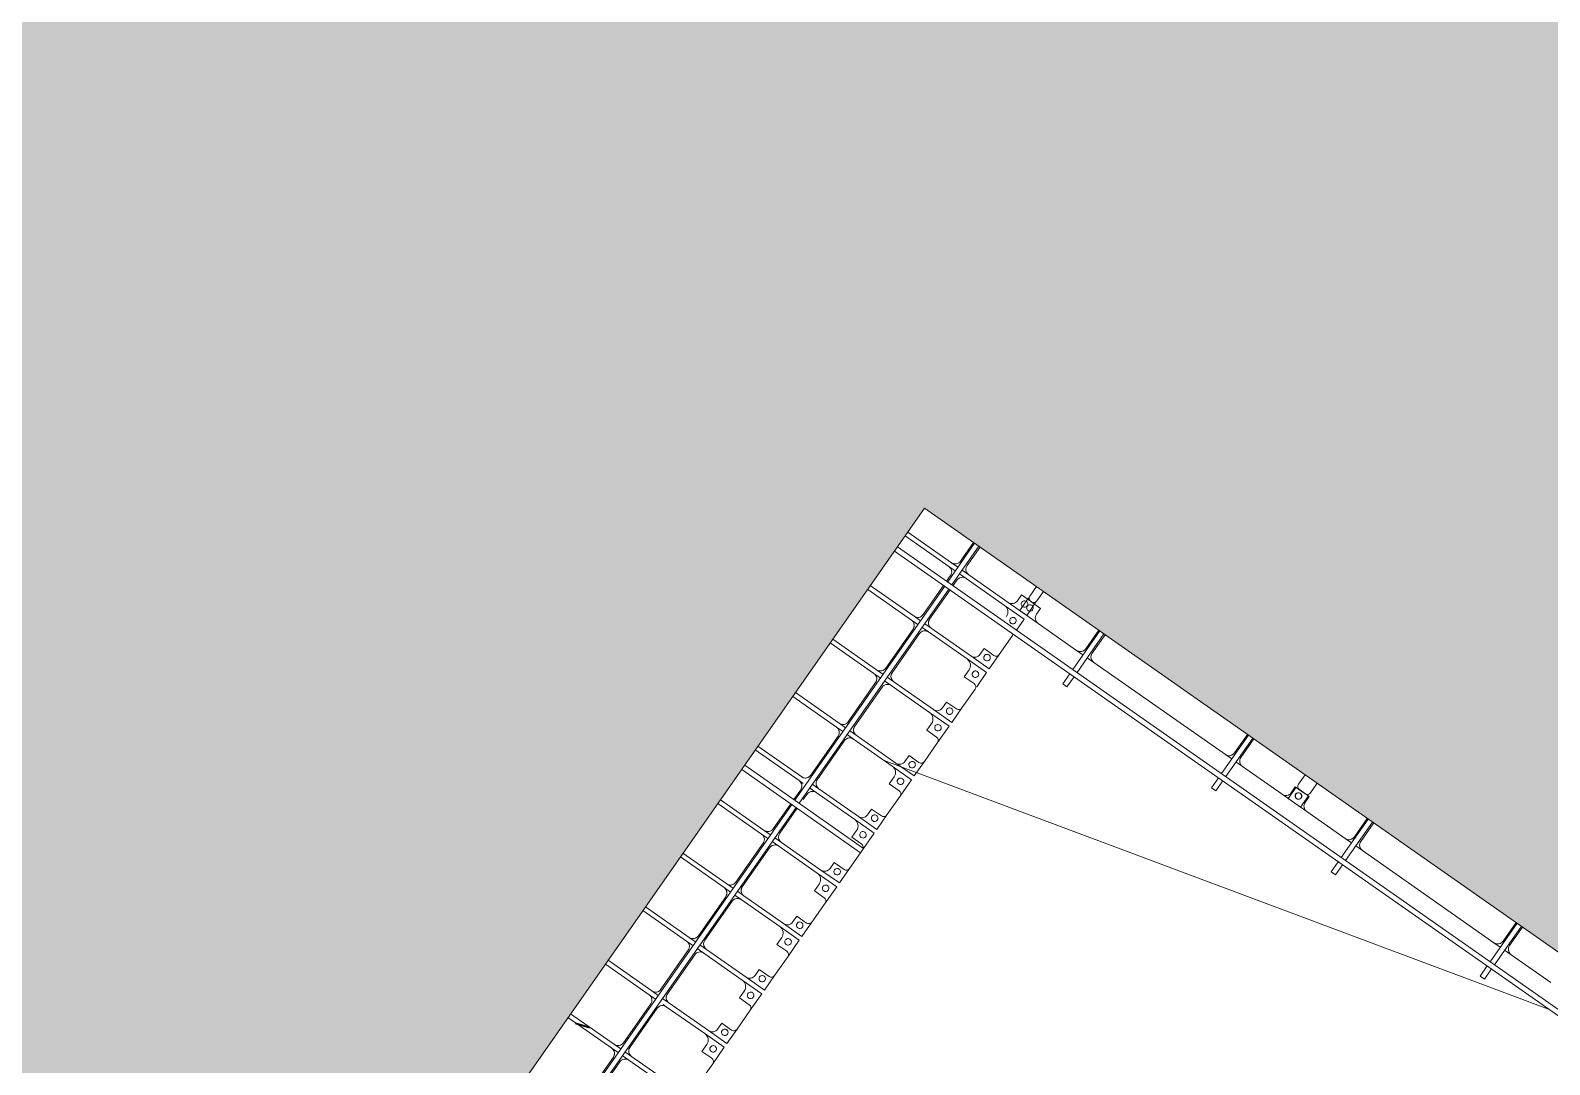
# Model space of a CAD drawing. Header units: millimetres. Extents: x -861324 to 439029, y -308065 to 694685.
# Drawn here: x -314844 to -303215, y 91591 to 99505 of the extents above; entities that cross this region are included whole.
import ezdxf

# ---------------------------------------------------------------- set-up
doc = ezdxf.new("R2010")
doc.units = ezdxf.units.MM
for name, color, linetype, lineweight in [('A-DETL-GENF', 92, 'Continuous', 9), ('A-DETL-THIN', 151, 'Continuous', 9), ('A-GENM', 13, 'Continuous', 9), ('C-TOPO-MAJR', 7, 'Continuous', 35), ('C-TOPO-MINR', 7, 'Continuous', 9), ('S-BEAM', 12, 'Continuous', 9)]:
    doc.layers.add(name, color=color, linetype=linetype, lineweight=lineweight)

# ---------------------------------------------------------------- blocks, each defined once
blk = doc.blocks.new('Dải phao đi lại kèm đỡ invester - DẢI PHAO ĐI LẠI-17783-BỐ TRÍ BÈ PIN HỒ BẢN MÒNG')
at = {"layer": 'A-GENM', "color": 7}
for p, q in [((66088, 1312), (66000, 1312)), ((66118, 1190), (66118, 1282)), ((66588, 1312), (66412, 1312)), ((66618, 1190), (66618, 1282)), ((66882, 1282), (66882, 1190)), ((67088, 1312), (66912, 1312)), ((67118, 1190), (67118, 1282)), ((67382, 1282), (67382, 1190)), ((67588, 1312), (67412, 1312)), ((67618, 1190), (67618, 1282)), ((67882, 1282), (67882, 1190)), ((68088, 1312), (67912, 1312)), ((68118, 1190), (68118, 1282)), ((68382, 1282), (68382, 1190)), ((68588, 1312), (68440, 1312)), ((68618, 1190), (68618, 1282)), ((68882, 1282), (68882, 1190)), ((69088, 1312), (68912, 1312)), ((69118, 1190), (69118, 1282)), ((69382, 1282), (69382, 1190)), ((69588, 1312), (69412, 1312)), ((69618, 1190), (69618, 1282)), ((69882, 1282), (69882, 1190)), ((70088, 1312), (69912, 1312)), ((70118, 1190), (70118, 1282)), ((70382, 1282), (70382, 1190)), ((70588, 1312), (70412, 1312)), ((66173, 1190), (66118, 1190)), ((66673, 1190), (66618, 1190)), ((66882, 1190), (66818, 1190)), ((67173, 1190), (67118, 1190)), ((67382, 1190), (67318, 1190)), ((67673, 1190), (67618, 1190)), ((67882, 1190), (67818, 1190)), ((68173, 1190), (68118, 1190)), ((68382, 1190), (68318, 1190)), ((68673, 1190), (68618, 1190)), ((68882, 1190), (68818, 1190)), ((69173, 1190), (69118, 1190)), ((69382, 1190), (69318, 1190)), ((69673, 1190), (69618, 1190)), ((69882, 1190), (69818, 1190)), ((70173, 1190), (70118, 1190)), ((70382, 1190), (70318, 1190)), ((66223, 770), (66223, 1140)), ((66258, 1130), (66258, 770)), ((66723, 770), (66723, 1140)), ((66758, 1130), (66758, 770)), ((67223, 770), (67223, 1140)), ((67258, 1130), (67258, 770)), ((67723, 770), (67723, 1140)), ((67758, 1130), (67758, 770)), ((68223, 770), (68223, 1140)), ((68258, 1130), (68258, 770)), ((68723, 770), (68723, 1140)), ((68758, 1130), (68758, 770)), ((69223, 770), (69223, 1140)), ((69258, 1130), (69258, 770)), ((69723, 770), (69723, 1140)), ((69758, 1130), (69758, 770)), ((70223, 770), (70223, 1140)), ((70258, 1130), (70258, 770)), ((70723, 770), (70723, 1140)), ((70758, 1130), (70758, 770)), ((66000, 720), (66173, 720)), ((66223, 770), (66223, 709)), ((66258, 709), (66258, 770)), ((66308, 720), (66360, 720)), ((66400, 720), (66673, 720)), ((66723, 770), (66723, 709)), ((66758, 709), (66758, 770)), ((66808, 720), (67173, 720)), ((67223, 770), (67223, 709)), ((67258, 709), (67258, 770)), ((67308, 720), (67673, 720)), ((67723, 770), (67723, 709)), ((67758, 709), (67758, 770)), ((67808, 720), (68173, 720)), ((68223, 770), (68223, 709)), ((68258, 709), (68258, 770)), ((68308, 720), (68359, 720)), ((68440, 720), (68673, 720)), ((68723, 770), (68723, 709)), ((68758, 709), (68758, 770)), ((68808, 720), (69173, 720)), ((69223, 770), (69223, 709)), ((69258, 709), (69258, 770)), ((69308, 720), (69673, 720)), ((69723, 770), (69723, 709)), ((69758, 709), (69758, 770)), ((69808, 720), (70173, 720)), ((70223, 770), (70223, 709)), ((70258, 742), (70258, 770)), ((70308, 720), (70673, 720)), ((70723, 770), (70723, 709)), ((70758, 709), (70758, 770)), ((70808, 720), (71173, 720)), ((66173, 660), (66000, 660)), ((66223, 669), (66223, 610)), ((66223, 201), (66223, 610)), ((66258, 610), (66258, 669)), ((66258, 610), (66258, 201)), ((66360, 660), (66308, 660)), ((66673, 660), (66400, 660)), ((66723, 669), (66723, 610)), ((66723, 201), (66723, 610)), ((66758, 610), (66758, 669)), ((66758, 610), (66758, 201)), ((67173, 660), (66808, 660)), ((67223, 669), (67223, 610)), ((67223, 201), (67223, 610)), ((67258, 610), (67258, 669)), ((67258, 610), (67258, 201)), ((67673, 660), (67308, 660)), ((67723, 669), (67723, 610)), ((67723, 201), (67723, 610)), ((67758, 610), (67758, 669)), ((67758, 610), (67758, 201)), ((68173, 660), (67808, 660)), ((68223, 625), (68223, 610)), ((68223, 201), (68223, 610)), ((68258, 610), (68258, 649)), ((68258, 610), (68258, 201)), ((68400, 660), (68308, 660)), ((68673, 660), (68440, 660)), ((68723, 669), (68723, 610)), ((68723, 201), (68723, 610)), ((68758, 610), (68758, 669)), ((68758, 610), (68758, 201)), ((69173, 660), (68808, 660)), ((69223, 669), (69223, 610)), ((69223, 201), (69223, 610)), ((69258, 610), (69258, 669)), ((69258, 610), (69258, 201)), ((69673, 660), (69308, 660)), ((69723, 669), (69723, 610)), ((69723, 201), (69723, 610)), ((69758, 610), (69758, 669)), ((69758, 610), (69758, 201)), ((70173, 660), (69808, 660)), ((70223, 669), (70223, 610)), ((70223, 201), (70223, 610)), ((70258, 610), (70258, 669)), ((70258, 610), (70258, 201)), ((70673, 660), (70308, 660)), ((70723, 669), (70723, 610)), ((70723, 201), (70723, 610)), ((70758, 610), (70758, 669)), ((70758, 610), (70758, 201)), ((71173, 660), (70808, 660))]:
    blk.add_line(p, q, dxfattribs=at)
at = {"layer": 'A-GENM', "color": 9}
for p, q in [((66104, 1312), (66223, 1312)), ((66223, 1312), (66104, 1312)), ((66118, 1282), (66118, 1190)), ((66118, 1190), (66118, 1282)), ((66118, 1282), (66118, 1190)), ((66223, 1312), (66223, 1140)), ((66223, 1140), (66223, 1312)), ((66258, 1312), (66360, 1312)), ((66258, 1130), (66258, 1312)), ((66258, 1312), (66258, 1130)), ((66360, 1312), (66258, 1312)), ((66588, 1312), (66723, 1312)), ((66723, 1312), (66588, 1312)), ((66618, 1282), (66618, 1190)), ((66618, 1190), (66618, 1282)), ((66618, 1282), (66618, 1190)), ((66723, 1312), (66723, 1140)), ((66723, 1140), (66723, 1312)), ((66758, 1312), (66890, 1312)), ((66758, 1130), (66758, 1312)), ((66758, 1312), (66758, 1130)), ((66890, 1312), (66758, 1312)), ((66882, 1190), (66882, 1282)), ((66882, 1282), (66882, 1190)), ((66882, 1190), (66882, 1282)), ((67088, 1312), (67223, 1312)), ((67223, 1312), (67088, 1312)), ((67118, 1282), (67118, 1190)), ((67118, 1190), (67118, 1282)), ((67118, 1282), (67118, 1190)), ((67223, 1312), (67223, 1140)), ((67223, 1140), (67223, 1312)), ((67258, 1312), (67412, 1312)), ((67258, 1130), (67258, 1312)), ((67258, 1312), (67258, 1130)), ((67412, 1312), (67258, 1312)), ((67382, 1190), (67382, 1282)), ((67382, 1282), (67382, 1190)), ((67382, 1190), (67382, 1282)), ((67588, 1312), (67723, 1312)), ((67723, 1312), (67588, 1312)), ((67618, 1282), (67618, 1190)), ((67618, 1190), (67618, 1282)), ((67618, 1282), (67618, 1190)), ((67723, 1312), (67723, 1140)), ((67723, 1140), (67723, 1312)), ((67758, 1312), (67912, 1312)), ((67758, 1130), (67758, 1312)), ((67758, 1312), (67758, 1130)), ((67912, 1312), (67758, 1312)), ((67882, 1190), (67882, 1282)), ((67882, 1282), (67882, 1190)), ((67882, 1190), (67882, 1282)), ((68088, 1312), (68223, 1312)), ((68223, 1312), (68088, 1312)), ((68118, 1282), (68118, 1190)), ((68118, 1190), (68118, 1282)), ((68118, 1282), (68118, 1190)), ((68223, 1312), (68223, 1140)), ((68223, 1140), (68223, 1312)), ((68258, 1312), (68400, 1312)), ((68258, 1130), (68258, 1312)), ((68258, 1312), (68258, 1130)), ((68400, 1312), (68258, 1312)), ((68382, 1190), (68382, 1282)), ((68382, 1282), (68382, 1190)), ((68382, 1190), (68382, 1282)), ((68588, 1312), (68723, 1312)), ((68723, 1312), (68588, 1312)), ((68618, 1282), (68618, 1190)), ((68618, 1190), (68618, 1282)), ((68618, 1282), (68618, 1190)), ((68723, 1312), (68723, 1140)), ((68723, 1140), (68723, 1312)), ((68758, 1312), (68912, 1312)), ((68758, 1130), (68758, 1312)), ((68758, 1312), (68758, 1130)), ((68912, 1312), (68758, 1312)), ((68882, 1190), (68882, 1282)), ((68882, 1282), (68882, 1190)), ((68882, 1190), (68882, 1282)), ((69088, 1312), (69223, 1312)), ((69223, 1312), (69088, 1312)), ((69118, 1282), (69118, 1190)), ((69118, 1190), (69118, 1282)), ((69118, 1282), (69118, 1190)), ((69223, 1312), (69223, 1140)), ((69223, 1140), (69223, 1312)), ((69258, 1312), (69412, 1312)), ((69258, 1130), (69258, 1312)), ((69258, 1312), (69258, 1130)), ((69412, 1312), (69258, 1312)), ((69382, 1190), (69382, 1282)), ((69382, 1282), (69382, 1190)), ((69382, 1190), (69382, 1282)), ((69588, 1312), (69723, 1312)), ((69723, 1312), (69588, 1312)), ((69618, 1282), (69618, 1190)), ((69618, 1190), (69618, 1282)), ((69618, 1282), (69618, 1190)), ((69723, 1312), (69723, 1140)), ((69723, 1140), (69723, 1312)), ((69758, 1312), (69912, 1312)), ((69758, 1130), (69758, 1312)), ((69758, 1312), (69758, 1130)), ((69912, 1312), (69758, 1312)), ((69882, 1190), (69882, 1282)), ((69882, 1282), (69882, 1190)), ((69882, 1190), (69882, 1282)), ((70088, 1312), (70223, 1312)), ((70223, 1312), (70088, 1312)), ((70118, 1282), (70118, 1190)), ((70118, 1190), (70118, 1282)), ((70118, 1282), (70118, 1190)), ((70223, 1312), (70223, 1140)), ((70223, 1140), (70223, 1312)), ((70258, 1312), (70412, 1312)), ((70258, 1130), (70258, 1312)), ((70258, 1312), (70258, 1130)), ((70412, 1312), (70258, 1312)), ((70382, 1190), (70382, 1282)), ((70382, 1282), (70382, 1190)), ((70382, 1190), (70382, 1282)), ((66118, 1190), (66173, 1190)), ((66173, 1190), (66118, 1190)), ((66118, 1190), (66173, 1190)), ((66618, 1190), (66673, 1190)), ((66673, 1190), (66618, 1190)), ((66618, 1190), (66673, 1190)), ((66818, 1190), (66882, 1190)), ((66882, 1190), (66818, 1190)), ((66818, 1190), (66882, 1190)), ((67118, 1190), (67173, 1190)), ((67173, 1190), (67118, 1190)), ((67118, 1190), (67173, 1190)), ((67318, 1190), (67382, 1190)), ((67382, 1190), (67318, 1190)), ((67318, 1190), (67382, 1190)), ((67618, 1190), (67673, 1190)), ((67673, 1190), (67618, 1190)), ((67618, 1190), (67673, 1190)), ((67818, 1190), (67882, 1190)), ((67882, 1190), (67818, 1190)), ((67818, 1190), (67882, 1190)), ((68118, 1190), (68173, 1190)), ((68173, 1190), (68118, 1190)), ((68118, 1190), (68173, 1190)), ((68318, 1190), (68382, 1190)), ((68382, 1190), (68318, 1190)), ((68318, 1190), (68382, 1190)), ((68618, 1190), (68673, 1190)), ((68673, 1190), (68618, 1190)), ((68618, 1190), (68673, 1190)), ((68818, 1190), (68882, 1190)), ((68882, 1190), (68818, 1190)), ((68818, 1190), (68882, 1190)), ((69118, 1190), (69173, 1190)), ((69173, 1190), (69118, 1190)), ((69118, 1190), (69173, 1190)), ((69318, 1190), (69382, 1190)), ((69382, 1190), (69318, 1190)), ((69318, 1190), (69382, 1190)), ((69618, 1190), (69673, 1190)), ((69673, 1190), (69618, 1190)), ((69618, 1190), (69673, 1190)), ((69818, 1190), (69882, 1190)), ((69882, 1190), (69818, 1190)), ((69818, 1190), (69882, 1190)), ((70118, 1190), (70173, 1190)), ((70173, 1190), (70118, 1190)), ((70118, 1190), (70173, 1190)), ((70318, 1190), (70382, 1190)), ((70382, 1190), (70318, 1190)), ((70318, 1190), (70382, 1190)), ((66223, 770), (66223, 709)), ((66258, 709), (66258, 770)), ((66723, 770), (66723, 709)), ((66758, 709), (66758, 770)), ((67223, 770), (67223, 709)), ((67258, 709), (67258, 770)), ((67723, 770), (67723, 709)), ((67758, 709), (67758, 770)), ((68223, 770), (68223, 709)), ((68258, 709), (68258, 770)), ((68723, 770), (68723, 709)), ((68758, 709), (68758, 770)), ((69223, 770), (69223, 709)), ((69258, 709), (69258, 770)), ((69723, 770), (69723, 709)), ((69758, 709), (69758, 770)), ((70223, 770), (70223, 709)), ((70723, 770), (70723, 709)), ((70758, 709), (70758, 770)), ((66223, 669), (66223, 610)), ((66258, 610), (66258, 669)), ((66723, 669), (66723, 610)), ((66758, 610), (66758, 669)), ((67223, 669), (67223, 610)), ((67258, 610), (67258, 669)), ((67723, 669), (67723, 610)), ((67758, 610), (67758, 669)), ((68723, 669), (68723, 610)), ((68758, 610), (68758, 669)), ((69223, 669), (69223, 610)), ((69258, 610), (69258, 669)), ((69723, 669), (69723, 610)), ((69758, 610), (69758, 669)), ((70223, 669), (70223, 610)), ((70258, 610), (70258, 669)), ((70723, 669), (70723, 610)), ((70758, 610), (70758, 669))]:
    blk.add_line(p, q, dxfattribs=at)
at = {"layer": 'A-GENM', "color": 7}
for centre, radius, start, end in [((66088, 1282), 30, 360, 90), ((66412, 1282), 30, 90, 120), ((66588, 1282), 30, 360, 90), ((66912, 1282), 30, 90, 180), ((67088, 1282), 30, 360, 90), ((67412, 1282), 30, 90, 180), ((67588, 1282), 30, 360, 90), ((67912, 1282), 30, 90, 180), ((68088, 1282), 30, 360, 90), ((68412, 1282), 30, 120, 180), ((68588, 1282), 30, 360, 90), ((68912, 1282), 30, 90, 180), ((69088, 1282), 30, 360, 90), ((69412, 1282), 30, 90, 180), ((69588, 1282), 30, 360, 90), ((69912, 1282), 30, 90, 180), ((70088, 1282), 30, 360, 90), ((70412, 1282), 30, 90, 180), ((66173, 1140), 50, 0, 90), ((66318, 1130), 60, 90, 180), ((66673, 1140), 50, 0, 90), ((66818, 1130), 60, 90, 180), ((67173, 1140), 50, 0, 90), ((67318, 1130), 60, 90, 180), ((67673, 1140), 50, 0, 90), ((67818, 1130), 60, 90, 180), ((68173, 1140), 50, 0, 90), ((68318, 1130), 60, 90, 180), ((68673, 1140), 50, 0, 90), ((68818, 1130), 60, 90, 180), ((69173, 1140), 50, 0, 90), ((69318, 1130), 60, 90, 180), ((69673, 1140), 50, 0, 90), ((69818, 1130), 60, 90, 180), ((70173, 1140), 50, 0, 90), ((70318, 1130), 60, 90, 180), ((66173, 770), 50, 270, 0), ((66173, 770), 50, 270, 345), ((66308, 770), 50, 180, 270), ((66308, 770), 50, 180, 255), ((66673, 770), 50, 270, 0), ((66673, 770), 50, 270, 345), ((66808, 770), 50, 180, 270), ((66808, 770), 50, 180, 255), ((67173, 770), 50, 270, 0), ((67173, 770), 50, 270, 345), ((67308, 770), 50, 180, 270), ((67308, 770), 50, 180, 255), ((67673, 770), 50, 270, 0), ((67673, 770), 50, 270, 345), ((67808, 770), 50, 180, 270), ((67808, 770), 50, 180, 255), ((68173, 770), 50, 270, 0), ((68173, 770), 50, 270, 345), ((68308, 770), 50, 180, 270), ((68308, 770), 50, 180, 255), ((68673, 770), 50, 270, 0), ((68673, 770), 50, 270, 345), ((68808, 770), 50, 180, 270), ((68808, 770), 50, 180, 255), ((69173, 770), 50, 270, 0), ((69173, 770), 50, 270, 345), ((69308, 770), 50, 180, 270), ((69308, 770), 50, 180, 255), ((69673, 770), 50, 270, 0), ((69673, 770), 50, 270, 345), ((69808, 770), 50, 180, 270), ((69808, 770), 50, 180, 255), ((70173, 770), 50, 270, 0), ((70173, 770), 50, 270, 345), ((70308, 770), 50, 180, 270), ((70308, 770), 50, 180, 255), ((70673, 770), 50, 270, 0), ((70673, 770), 50, 270, 345), ((70808, 770), 50, 180, 270), ((70808, 770), 50, 180, 255), ((66173, 610), 50, 360, 90), ((66173, 610), 50, 360, 75), ((66308, 610), 50, 90, 180), ((66308, 610), 50, 90, 165), ((66673, 610), 50, 360, 90), ((66673, 610), 50, 360, 75), ((66808, 610), 50, 90, 180), ((66808, 610), 50, 90, 165), ((67173, 610), 50, 360, 90), ((67173, 610), 50, 360, 75), ((67308, 610), 50, 90, 180), ((67308, 610), 50, 90, 165), ((67673, 610), 50, 360, 90), ((67673, 610), 50, 360, 74.1547), ((67808, 610), 50, 90, 180), ((67808, 610), 50, 90, 165), ((68173, 610), 50, 360, 90), ((68173, 610), 50, 360, 75), ((68308, 610), 50, 90, 180), ((68308, 610), 50, 90, 165), ((68673, 610), 50, 360, 90), ((68673, 610), 50, 360, 75), ((68808, 610), 50, 90, 180), ((68808, 610), 50, 90, 165), ((69173, 610), 50, 360, 90), ((69173, 610), 50, 360, 75), ((69308, 610), 50, 90, 180), ((69308, 610), 50, 90, 165), ((69673, 610), 50, 360, 90), ((69673, 610), 50, 360, 75), ((69808, 610), 50, 90, 180), ((69808, 610), 50, 90, 165), ((70173, 610), 50, 360, 90), ((70173, 610), 50, 360, 75), ((70308, 610), 50, 90, 180), ((70308, 610), 50, 90, 165), ((70673, 610), 50, 360, 90), ((70673, 610), 50, 360, 75), ((70808, 610), 50, 90, 180), ((70808, 610), 50, 90, 165)]:
    blk.add_arc(centre, radius, start, end, dxfattribs=at)
at = {"layer": 'A-GENM', "color": 9}
for centre, radius, start, end in [((66088, 1282), 30, 360, 30), ((66088, 1282), 30, 360, 30), ((66088, 1282), 30, 360, 30), ((66412, 1282), 30, 90, 120), ((66412, 1282), 30, 90, 120), ((66412, 1282), 30, 90, 120), ((66588, 1282), 30, 360, 90), ((66588, 1282), 30, 360, 90), ((66588, 1282), 30, 360, 90), ((66912, 1282), 30, 90, 180), ((66912, 1282), 30, 90, 180), ((66912, 1282), 30, 90, 180), ((67088, 1282), 30, 360, 90), ((67088, 1282), 30, 360, 90), ((67088, 1282), 30, 360, 90), ((67412, 1282), 30, 90, 180), ((67412, 1282), 30, 90, 180), ((67412, 1282), 30, 90, 180), ((67588, 1282), 30, 360, 90), ((67588, 1282), 30, 360, 90), ((67588, 1282), 30, 360, 90), ((67912, 1282), 30, 90, 180), ((67912, 1282), 30, 90, 180), ((67912, 1282), 30, 90, 180), ((68088, 1282), 30, 360, 90), ((68088, 1282), 30, 360, 90), ((68088, 1282), 30, 360, 90), ((68412, 1282), 30, 120, 180), ((68412, 1282), 30, 120, 180), ((68412, 1282), 30, 120, 180), ((68588, 1282), 30, 360, 90), ((68588, 1282), 30, 360, 90), ((68588, 1282), 30, 360, 90), ((68912, 1282), 30, 90, 180), ((68912, 1282), 30, 90, 180), ((68912, 1282), 30, 90, 180), ((69088, 1282), 30, 360, 90), ((69088, 1282), 30, 360, 90), ((69088, 1282), 30, 360, 90), ((69412, 1282), 30, 90, 180), ((69412, 1282), 30, 90, 180), ((69412, 1282), 30, 90, 180), ((69588, 1282), 30, 360, 90), ((69588, 1282), 30, 360, 90), ((69588, 1282), 30, 360, 90), ((69912, 1282), 30, 90, 180), ((69912, 1282), 30, 90, 180), ((69912, 1282), 30, 90, 180), ((70088, 1282), 30, 360, 90), ((70088, 1282), 30, 360, 90), ((70088, 1282), 30, 360, 90), ((70412, 1282), 30, 90, 180), ((70412, 1282), 30, 90, 180), ((70412, 1282), 30, 90, 180), ((66162, 1249), 25, 90, 270), ((66162, 1249), 25, 90, 270), ((66162, 1249), 25, 270, 90), ((66162, 1249), 25, 270, 90), ((66173, 1140), 50, 0, 90), ((66173, 1140), 50, 0, 90), ((66173, 1140), 50, 0, 90), ((66318, 1130), 60, 90, 180), ((66318, 1130), 60, 90, 180), ((66318, 1130), 60, 90, 180), ((66317, 1249), 25, 90, 270), ((66317, 1249), 25, 90, 270), ((66317, 1249), 25, 270, 90), ((66317, 1249), 25, 270, 90), ((66662, 1249), 25, 90, 270), ((66662, 1249), 25, 90, 270), ((66662, 1249), 25, 270, 90), ((66662, 1249), 25, 270, 90), ((66673, 1140), 50, 0, 90), ((66673, 1140), 50, 0, 90), ((66673, 1140), 50, 0, 90), ((66818, 1130), 60, 90, 180), ((66818, 1130), 60, 90, 180), ((66818, 1130), 60, 90, 180), ((66817, 1249), 25, 90, 270), ((66817, 1249), 25, 90, 270), ((66817, 1249), 25, 270, 90), ((66817, 1249), 25, 270, 90), ((67162, 1249), 25, 90, 270), ((67162, 1249), 25, 90, 270), ((67162, 1249), 25, 270, 90), ((67162, 1249), 25, 270, 90), ((67173, 1140), 50, 0, 90), ((67173, 1140), 50, 0, 90), ((67173, 1140), 50, 0, 90), ((67318, 1130), 60, 90, 180), ((67318, 1130), 60, 90, 180), ((67318, 1130), 60, 90, 180), ((67317, 1249), 25, 90, 270), ((67317, 1249), 25, 90, 270), ((67317, 1249), 25, 270, 90), ((67317, 1249), 25, 270, 90), ((67662, 1249), 25, 90, 270), ((67662, 1249), 25, 90, 270), ((67662, 1249), 25, 270, 90), ((67662, 1249), 25, 270, 90), ((67673, 1140), 50, 0, 90), ((67673, 1140), 50, 0, 90), ((67673, 1140), 50, 0, 90), ((67818, 1130), 60, 90, 180), ((67818, 1130), 60, 90, 180), ((67818, 1130), 60, 90, 180), ((67817, 1249), 25, 90, 270), ((67817, 1249), 25, 90, 270), ((67817, 1249), 25, 270, 90), ((67817, 1249), 25, 270, 90), ((68162, 1249), 25, 90, 270), ((68162, 1249), 25, 90, 270), ((68162, 1249), 25, 270, 90), ((68162, 1249), 25, 270, 90), ((68173, 1140), 50, 0, 90), ((68173, 1140), 50, 0, 90), ((68173, 1140), 50, 0, 90), ((68318, 1130), 60, 90, 180), ((68318, 1130), 60, 90, 180), ((68318, 1130), 60, 90, 180), ((68317, 1249), 25, 90, 270), ((68317, 1249), 25, 90, 270), ((68317, 1249), 25, 270, 90), ((68317, 1249), 25, 270, 90), ((68662, 1249), 25, 90, 270), ((68662, 1249), 25, 90, 270), ((68662, 1249), 25, 270, 90), ((68662, 1249), 25, 270, 90), ((68673, 1140), 50, 0, 90), ((68673, 1140), 50, 0, 90), ((68673, 1140), 50, 0, 90), ((68818, 1130), 60, 90, 180), ((68818, 1130), 60, 90, 180), ((68818, 1130), 60, 90, 180), ((68817, 1249), 25, 90, 270), ((68817, 1249), 25, 90, 270), ((68817, 1249), 25, 270, 90), ((68817, 1249), 25, 270, 90), ((69162, 1249), 25, 90, 270), ((69162, 1249), 25, 90, 270), ((69162, 1249), 25, 270, 90), ((69162, 1249), 25, 270, 90), ((69173, 1140), 50, 0, 90), ((69173, 1140), 50, 0, 90), ((69173, 1140), 50, 0, 90), ((69318, 1130), 60, 90, 180), ((69318, 1130), 60, 90, 180), ((69318, 1130), 60, 90, 180), ((69317, 1249), 25, 90, 270), ((69317, 1249), 25, 90, 270), ((69317, 1249), 25, 270, 90), ((69317, 1249), 25, 270, 90), ((69662, 1249), 25, 90, 270), ((69662, 1249), 25, 90, 270), ((69662, 1249), 25, 270, 90), ((69662, 1249), 25, 270, 90), ((69673, 1140), 50, 0, 90), ((69673, 1140), 50, 0, 90), ((69673, 1140), 50, 0, 90), ((69818, 1130), 60, 90, 180), ((69818, 1130), 60, 90, 180), ((69818, 1130), 60, 90, 180), ((69817, 1249), 25, 90, 270), ((69817, 1249), 25, 90, 270), ((69817, 1249), 25, 270, 90), ((69817, 1249), 25, 270, 90), ((70162, 1249), 25, 90, 270), ((70162, 1249), 25, 90, 270), ((70162, 1249), 25, 270, 90), ((70162, 1249), 25, 270, 90), ((70173, 1140), 50, 0, 90), ((70173, 1140), 50, 0, 90), ((70173, 1140), 50, 0, 90), ((70318, 1130), 60, 90, 180), ((70318, 1130), 60, 90, 180), ((70318, 1130), 60, 90, 180), ((70317, 1249), 25, 90, 270), ((70317, 1249), 25, 90, 270), ((70317, 1249), 25, 270, 90), ((70317, 1249), 25, 270, 90)]:
    blk.add_arc(centre, radius, start, end, dxfattribs=at)
blk = doc.blocks.new('Dầm C52 - Dầm C52-V172-BỐ TRÍ BÈ PIN HỒ BẢN MÒNG')
at = {"layer": 'S-BEAM', "color": 7}
for p, q in [((-35413, 20), (-29453, 20)), ((-29413, 20), (-27413, 20)), ((-27373, 20), (-27013, 20)), ((-29453, -20), (-35413, -20)), ((-27413, -20), (-29413, -20)), ((-27013, -20), (-27373, -20))]:
    blk.add_line(p, q, dxfattribs=at)
blk = doc.blocks.new('Dầm C52 - Dầm C52-19797-BỐ TRÍ BÈ PIN HỒ BẢN MÒNG')
at = {"layer": 'S-BEAM', "color": 7}
for p, q in [((-33560, -20), (-33560, 20)), ((-33560, 20), (-33466, 20)), ((-33426, 20), (-33066, 20)), ((-33466, -20), (-33560, -20)), ((-33066, -20), (-33426, -20))]:
    blk.add_line(p, q, dxfattribs=at)
blk = doc.blocks.new('Dầm C52 - Hộp 40x60-19452-BỐ TRÍ BÈ PIN HỒ BẢN MÒNG')
at = {"layer": 'S-BEAM', "color": 7}
for p, q in [((108922, 20), (110033, 20)), ((110033, 20), (110033, -20)), ((110033, -20), (108922, -20))]:
    blk.add_line(p, q, dxfattribs=at)
blk = doc.blocks.new('Dai phao do pin - DẢI PHAO ĐỠ PIN-15084-BỐ TRÍ BÈ PIN HỒ BẢN MÒNG')
at = {"layer": 'A-GENM', "color": 7}
for p, q in [((-1312, 0), (-1312, -88)), ((-730, -173), (-730, 0)), ((-670, 0), (-670, -173)), ((660, -173), (660, 0)), ((720, 0), (720, -173)), ((1198, 0), (1198, -88)), ((1312, -88), (1312, 0)), ((1780, -173), (1780, 0)), ((1840, 0), (1840, -173)), ((3170, -173), (3170, 0)), ((3230, 0), (3230, -173)), ((-1282, -118), (-1190, -118)), ((-1190, -118), (-1190, -173)), ((-1140, -223), (-780, -223)), ((-721, -223), (-780, -223)), ((-620, -223), (-681, -223)), ((-620, -223), (610, -223)), ((669, -223), (610, -223)), ((770, -223), (709, -223)), ((770, -223), (1140, -223)), ((1190, -173), (1190, -118)), ((1190, -118), (1282, -118)), ((1228, -118), (1320, -118)), ((1320, -118), (1320, -173)), ((1370, -223), (1730, -223)), ((1789, -223), (1730, -223)), ((1890, -223), (1829, -223)), ((1890, -223), (3120, -223)), ((3179, -223), (3120, -223)), ((3280, -223), (3219, -223)), ((3280, -223), (3650, -223))]:
    blk.add_line(p, q, dxfattribs=at)
at = {"layer": 'A-GENM', "color": 9}
for p, q in [((-1312, -223), (-1312, -104)), ((-1312, -104), (-1312, -223)), ((1198, -223), (1198, -116)), ((1198, -116), (1198, -223)), ((1312, -116), (1312, -223)), ((1312, -223), (1312, -116)), ((-1140, -223), (-1312, -223)), ((-1312, -223), (-1140, -223)), ((-1190, -118), (-1282, -118)), ((-1282, -118), (-1190, -118)), ((-1190, -118), (-1282, -118)), ((-1190, -173), (-1190, -118)), ((-1190, -118), (-1190, -173)), ((-1190, -173), (-1190, -118)), ((-721, -223), (-780, -223)), ((-620, -223), (-681, -223)), ((669, -223), (610, -223)), ((770, -223), (709, -223)), ((1312, -223), (1140, -223)), ((1140, -223), (1312, -223)), ((1282, -118), (1190, -118)), ((1190, -118), (1190, -173)), ((1190, -173), (1190, -118)), ((1190, -118), (1190, -173)), ((1190, -118), (1282, -118)), ((1282, -118), (1190, -118)), ((1370, -223), (1198, -223)), ((1198, -223), (1370, -223)), ((1320, -118), (1228, -118)), ((1228, -118), (1320, -118)), ((1320, -118), (1228, -118)), ((1320, -173), (1320, -118)), ((1320, -118), (1320, -173)), ((1320, -173), (1320, -118)), ((1789, -223), (1730, -223)), ((1890, -223), (1829, -223)), ((3179, -223), (3120, -223)), ((3280, -223), (3219, -223))]:
    blk.add_line(p, q, dxfattribs=at)
at = {"layer": 'A-GENM', "color": 7}
for centre, radius, start, end in [((-1282, -88), 30, 180, 270), ((1228, -88), 30, 180, 270), ((1282, -88), 30, 270, 360), ((-1140, -173), 50, 180, 270), ((-780, -173), 50, 270, 360), ((-780, -173), 50, 270, 345), ((-620, -173), 50, 180, 270), ((-620, -173), 50, 180, 255), ((610, -173), 50, 270, 360), ((610, -173), 50, 270, 345), ((770, -173), 50, 180, 270), ((770, -173), 50, 180, 255), ((1140, -173), 50, 270, 360), ((1370, -173), 50, 180, 270), ((1730, -173), 50, 270, 360), ((1730, -173), 50, 270, 345), ((1890, -173), 50, 180, 270), ((1890, -173), 50, 180, 255), ((3120, -173), 50, 270, 360), ((3120, -173), 50, 270, 345), ((3280, -173), 50, 180, 270), ((3280, -173), 50, 180, 255)]:
    blk.add_arc(centre, radius, start, end, dxfattribs=at)
at = {"layer": 'A-GENM', "color": 9}
for centre, radius, start, end in [((-1282, -88), 30, 240, 270), ((-1282, -88), 30, 240, 270), ((-1282, -88), 30, 240, 270), ((-1259, -162), 25, 0, 180), ((-1259, -162), 25, 0, 180), ((-1259, -162), 25, 180, 0), ((-1259, -162), 25, 180, 0), ((-1140, -173), 50, 180, 270), ((-1140, -173), 50, 180, 270), ((-1140, -173), 50, 180, 270), ((1140, -173), 50, 270, 0), ((1140, -173), 50, 270, 360), ((1140, -173), 50, 270, 0), ((1249, -162), 25, 0, 180), ((1249, -162), 25, 360, 180), ((1249, -162), 25, 180, 0), ((1249, -162), 25, 180, 360), ((1251, -162), 25, 0, 180), ((1251, -162), 25, 0, 180), ((1251, -162), 25, 180, 0), ((1251, -162), 25, 180, 0), ((1370, -173), 50, 180, 270), ((1370, -173), 50, 180, 270), ((1370, -173), 50, 180, 270)]:
    blk.add_arc(centre, radius, start, end, dxfattribs=at)
blk = doc.blocks.new('Dầm C52 - Hộp 40x60-19906-BỐ TRÍ BÈ PIN HỒ BẢN MÒNG')
at = {"layer": 'S-BEAM', "color": 7}
for p, q in [((-26564, 20), (46263, 20)), ((46263, -20), (-26564, -20))]:
    blk.add_line(p, q, dxfattribs=at)
blk = doc.blocks.new('HOBANMONG_BEPIN 6_rvt-1-BỐ TRÍ BÈ PIN HỒ BẢN MÒNG')
at = {"layer": 'A-GENM', "lineweight": 9}
for name, p, rotation in [('Dải phao đi lại kèm đỡ invester - DẢI PHAO ĐI LẠI-17783-BỐ TRÍ BÈ PIN HỒ BẢN MÒNG', (-270309, 150028), 234.9999999999992), ('Dai phao do pin - DẢI PHAO ĐỠ PIN-15084-BỐ TRÍ BÈ PIN HỒ BẢN MÒNG', (-306069, 94496), 324.9999999999996)]:
    blk.add_blockref(name, p, dxfattribs=dict(at, rotation=rotation))
at = {"layer": 'S-BEAM', "lineweight": 9}
for name, p, rotation in [('Dầm C52 - Hộp 40x60-19452-BỐ TRÍ BÈ PIN HỒ BẢN MÒNG', (-398612, 156341), 324.9999999999993), ('Dầm C52 - Dầm C52-V172-BỐ TRÍ BÈ PIN HỒ BẢN MÒNG', (-292106, 117697), 54.99999999999903), ('Dầm C52 - Dầm C52-19797-BỐ TRÍ BÈ PIN HỒ BẢN MÒNG', (-287677, 121984), 54.99999999999903), ('Dầm C52 - Dầm C52-19797-BỐ TRÍ BÈ PIN HỒ BẢN MÒNG', (-286538, 121187), 54.99999999999903), ('Dầm C52 - Dầm C52-19797-BỐ TRÍ BÈ PIN HỒ BẢN MÒNG', (-285621, 120545), 54.99999999999903), ('Dầm C52 - Dầm C52-19797-BỐ TRÍ BÈ PIN HỒ BẢN MÒNG', (-284482, 119748), 54.99999999999903), ('Dầm C52 - Hộp 40x60-19906-BỐ TRÍ BÈ PIN HỒ BẢN MÒNG', (-286458, 80301), 324.9999999999993)]:
    blk.add_blockref(name, p, dxfattribs=dict(at, rotation=rotation))

msp = doc.modelspace()

# ---------------------------------------------------------------- hatches: boundary and pattern name
at = {"layer": 'A-DETL-GENF'}
msp.add_hatch(color=8, dxfattribs=at).paths.add_polyline_path([(-248957, 54506), (-211101, 108570), (-448889, 275071), (-493590, 211231), (-314845, 86073), (-308000, 95848), (-250260, 55418)])

# ---------------------------------------------------------------- linework, layer by layer
at = {"layer": 'A-DETL-THIN'}
for p, q in [((-314845, 86073), (-308000, 95848)), ((-308000, 95848), (-248957, 54506))]:
    msp.add_line(p, q, dxfattribs=at)
at = {"layer": 'C-TOPO-MAJR'}
msp.add_line((-310671, 91909), (-310561, 91875), dxfattribs=at)
at = {"layer": 'C-TOPO-MINR'}
msp.add_line((-308309, 93918), (-303224, 92016), dxfattribs=at)

# ---------------------------------------------------------------- block references
at = {"lineweight": 5}
msp.add_blockref('HOBANMONG_BEPIN 6_rvt-1-BỐ TRÍ BÈ PIN HỒ BẢN MÒNG', (0, 0), dxfattribs=at)

doc.saveas('drawing.dxf')
